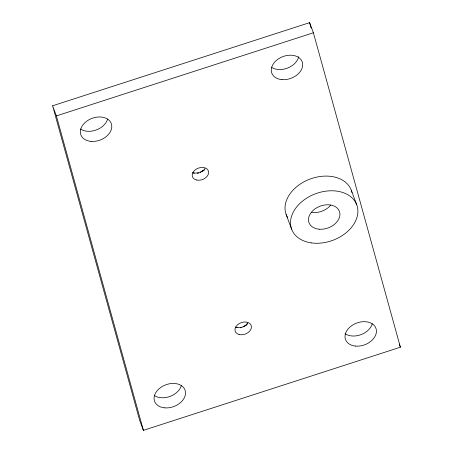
<?xml version="1.0" encoding="UTF-8"?>
<svg xmlns="http://www.w3.org/2000/svg" width="453" height="453" viewBox="0 0 453 453"><rect width="100%" height="100%" fill="white"/><g stroke="black" fill="none" stroke-linecap="round" stroke-linejoin="round"><path stroke-width="0.68" d="M205.028 168.471L203.827 169.954L200.39 172.236L202.984 170.957M235.9 327.734L241.132 327.445L240.322 327.762L243.159 326.794L245.016 325.792L247.797 323.029M203.561 170.651L204.535 169.858M246.596 324.512L247.683 323.867M202.253 171.24L203.125 170.843M245.016 325.792L246.324 325.203L243.159 326.794M52.605 105.787L309.603 22.65L313.385 32.775L400.395 347.213L143.397 430.35L139.615 420.225L52.605 105.787L56.387 115.911L143.397 430.35M56.387 115.911L313.385 32.775M200.685 172.197L197.559 173.205L198.369 172.893L193.131 173.182M192.582 172.502L194.331 173.029M235.345 327.055L237.1 327.581M351.273 190.169L356.76 204.852M399.212 344.048L400.395 347.213M286.149 214.518L291.636 229.201M309.603 22.65L311.115 28.109M287.496 217.338A34.762 24.836 -20.5 0 1 309.603 179.235A34.762 24.836 -20.5 0 1 351.981 192.57M372.281 323.787A16.223 11.591 -20.5 0 1 360.831 334.71A16.223 11.591 -20.5 0 1 345.129 333.708M298.703 56.676A16.223 11.591 -20.5 0 1 287.496 68.086A16.223 11.591 -20.5 0 1 271.392 67.237M181.364 385.548A16.223 11.591 -20.5 0 1 169.915 396.471A16.223 11.591 -20.5 0 1 154.213 395.469M107.627 119.077A16.223 11.591 -20.5 0 1 96.178 130A16.223 11.591 -20.5 0 1 80.475 128.997M330.696 205.152A16.223 11.591 -20.5 0 1 311.392 212.304M355.69 346.103A16.223 11.591 -20.5 0 0 376.137 328.929A16.223 11.591 -20.5 0 0 350.328 326.721A16.223 11.591 -20.5 0 0 355.69 346.103M281.953 79.632A16.223 11.591 -20.5 0 0 302.4 62.457A16.223 11.591 -20.5 0 0 276.59 60.249A16.223 11.591 -20.5 0 0 281.953 79.632M164.779 407.864A16.223 11.591 -20.5 0 0 185.226 390.69A16.223 11.591 -20.5 0 0 159.411 388.481A16.223 11.591 -20.5 0 0 164.779 407.864M91.042 141.393A16.223 11.591 -20.5 0 0 111.489 124.218A16.223 11.591 -20.5 0 0 85.674 122.01A16.223 11.591 -20.5 0 0 91.042 141.393M239.139 334.535A8.499 6.07 -20.5 0 0 251.426 326.924A8.499 6.07 -20.5 0 0 238.997 323.714A8.499 6.07 -20.5 0 0 239.139 334.535M196.37 179.983A8.499 6.07 -20.5 0 0 208.657 172.367A8.499 6.07 -20.5 0 0 196.228 169.162A8.499 6.07 -20.5 0 0 196.37 179.983M311.443 242.916A34.762 24.836 -20.5 0 0 357.593 207.865A34.762 24.836 -20.5 0 0 303.561 200.3A34.762 24.836 -20.5 0 0 311.443 242.916M319.172 229.212A16.223 11.591 -20.5 0 0 339.62 212.038A16.223 11.591 -20.5 0 0 313.804 209.83A16.223 11.591 -20.5 0 0 319.172 229.212"/></g></svg>
